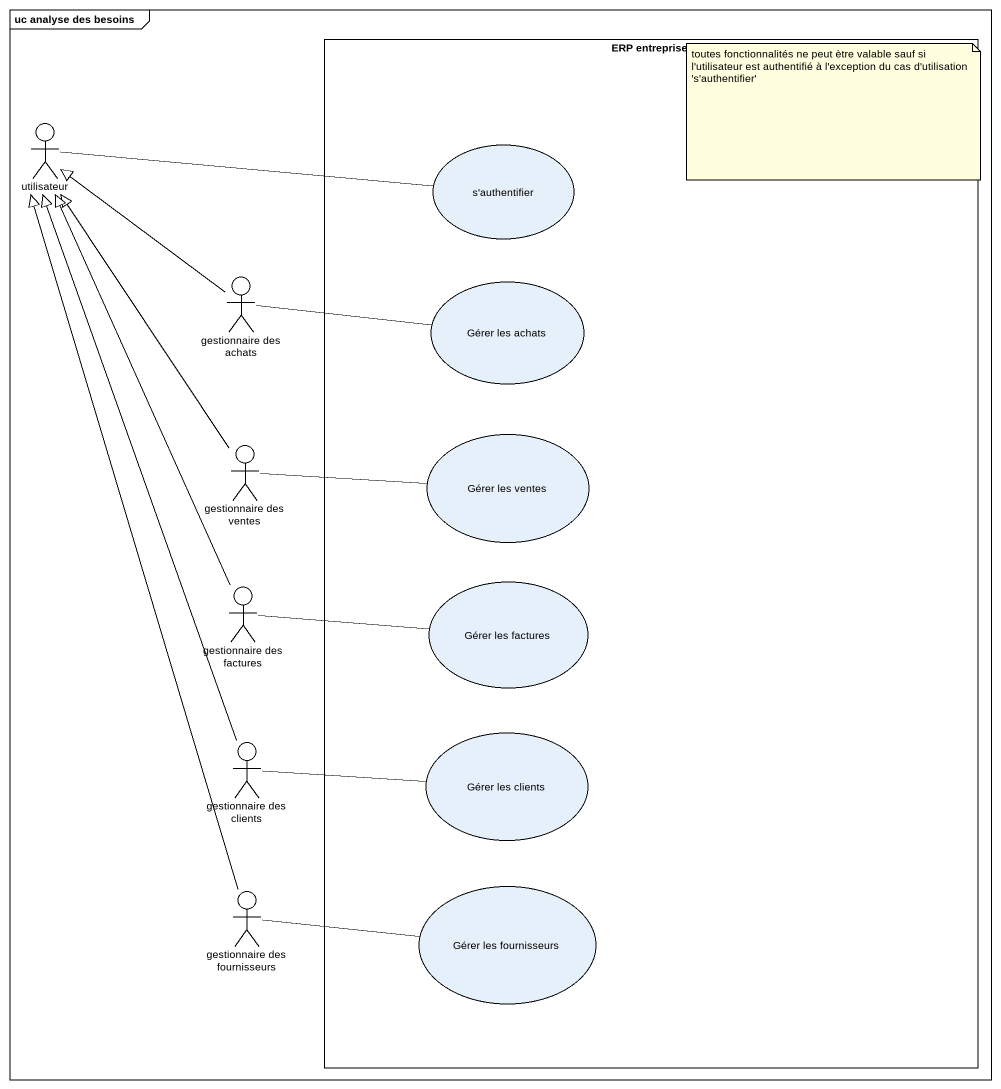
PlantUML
@startuml
mainframe uc analyse des besoins
rectangle "ERP entreprise" as ERP_entreprise {
  usecase "s'authentifier" as s_authentifier
  usecase "Gérer les achats" as Gérer_les_achats
  usecase "Gérer les ventes" as Gérer_les_ventes
  usecase "Gérer les factures" as Gérer_les_factures
  usecase "Gérer les clients" as Gérer_les_clients
  usecase "Gérer les fournisseurs" as Gérer_les_fournisseurs
}
actor utilisateur
actor "gestionnaire des achats" as gestionnaire_des_achats
actor "gestionnaire des ventes" as gestionnaire_des_ventes
actor "gestionnaire des factures" as gestionnaire_des_factures
actor "gestionnaire des clients" as gestionnaire_des_clients
actor "gestionnaire des fournisseurs" as gestionnaire_des
utilisateur -right- s_authentifier
gestionnaire_des_achats -up-|> utilisateur
gestionnaire_des_achats -right- Gérer_les_achats
gestionnaire_des_ventes -up-|> utilisateur
gestionnaire_des_ventes -right- Gérer_les_ventes
gestionnaire_des_factures -up-|> utilisateur
gestionnaire_des_factures -right- Gérer_les_factures
gestionnaire_des_clients -up-|> utilisateur
gestionnaire_des_clients -right- Gérer_les_clients
gestionnaire_des -up-|> utilisateur
gestionnaire_des -right- Gérer_les_fournisseurs
note as N1
  toutes fonctionnalités ne peut ètre valable sauf si l'utilisateur est authentifié à l'exception du cas d'utilisation 's'authentifier'
end note
@enduml
